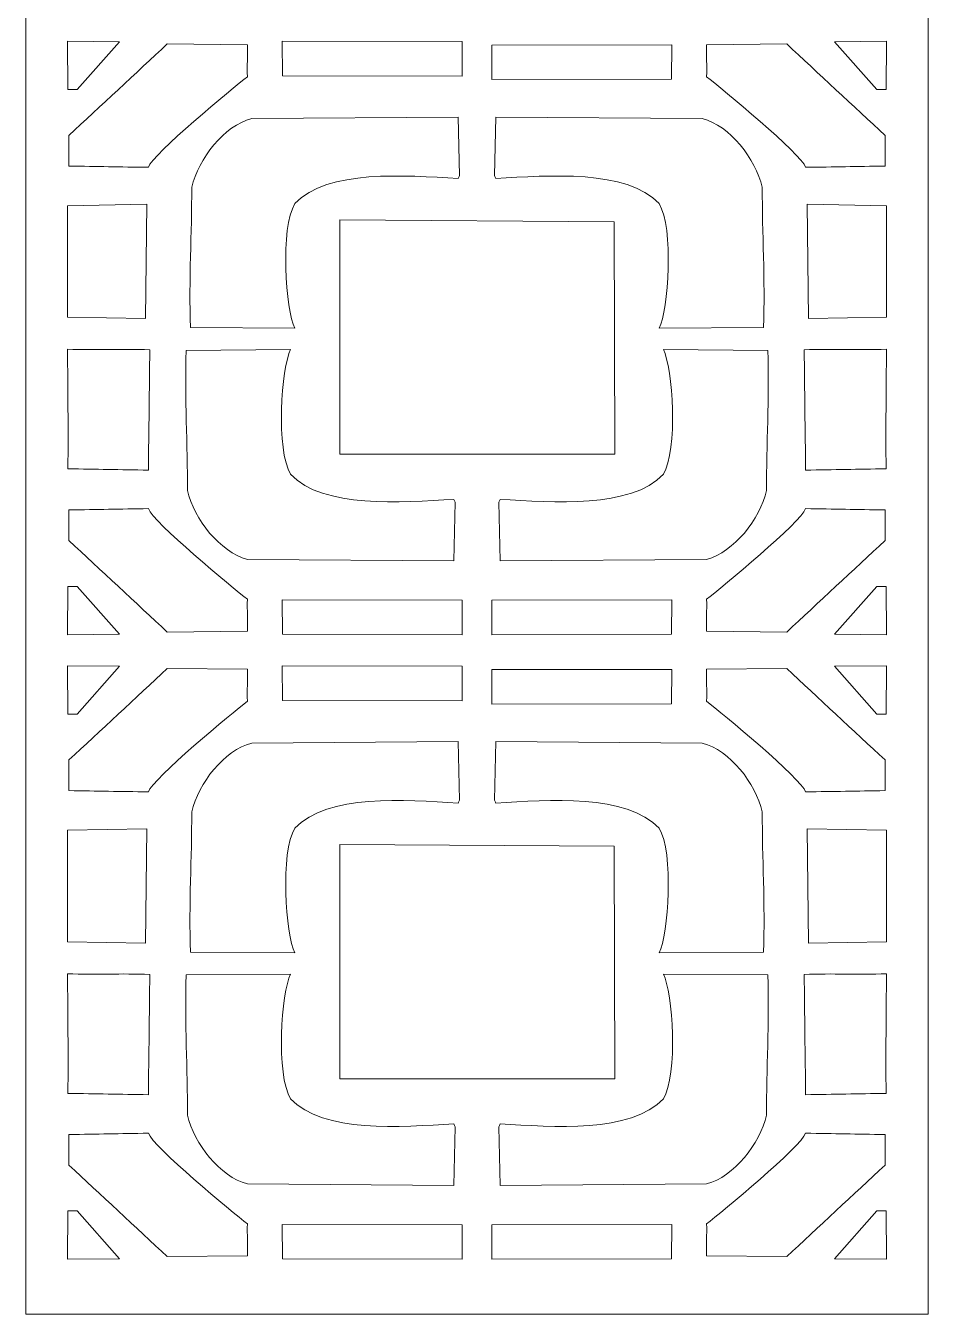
# Model space of a CAD drawing. Header units: centimetres. Extents: x -27.5 to -15.4, y -2.8 to 9.5.
# Drawn here: x -21.12 to -15.44, y -2.8 to 5.3 of the extents above; entities that cross this region are included whole.
import ezdxf

# ---------------------------------------------------------------- set-up
doc = ezdxf.new("R2010")
doc.units = ezdxf.units.CM
doc.header["$MEASUREMENT"] = 0
doc.layers.add('layer 1', color=7, linetype='Continuous')

msp = doc.modelspace()

# ---------------------------------------------------------------- linework, layer by layer
at = {"layer": 'layer 1', "color": 250, "lineweight": 9}
for points, knots in [([(-21.11943, 9.49999), (-21.11943, 9.49999), (-15.44371, 9.49999), (-15.44371, 9.49999), (-15.44371, 9.49999), (-15.44371, 9.49999), (-15.44371, -2.80267), (-15.44371, -2.80267), (-15.44371, -2.80267), (-15.44371, -2.80267), (-21.11943, -2.80267), (-21.11943, -2.80267), (-21.11943, -2.80267), (-21.11943, -2.80267), (-21.11943, 9.49999), (-21.11943, 9.49999)], [0, 0, 0, 0, 0.2, 0.2, 0.2, 0.2, 0.4, 0.4, 0.4, 0.4, 0.6, 0.6, 0.6, 0.6, 1, 1, 1, 1]), ([(-20.85648, 5.20354), (-20.85648, 5.20354), (-20.85563, 4.89976), (-20.85563, 4.89976), (-20.85563, 4.89976), (-20.84686, 4.89976), (-20.80493, 4.89976), (-20.79616, 4.89976), (-20.79616, 4.89976), (-20.79616, 4.89976), (-20.52929, 5.20116), (-20.52929, 5.20116), (-20.52929, 5.20116), (-20.52929, 5.20116), (-20.85648, 5.20354), (-20.85648, 5.20354)], [0, 0, 0, 0, 0.2, 0.2, 0.2, 0.2, 0.4, 0.4, 0.4, 0.4, 0.6, 0.6, 0.6, 0.6, 1, 1, 1, 1]), ([(-19.7254, 5.1822), (-19.7254, 5.1822), (-20.22965, 5.18676), (-20.22965, 5.18676), (-20.22965, 5.18676), (-20.42261, 5.00839), (-20.65529, 4.79035), (-20.84827, 4.612), (-20.84827, 4.612), (-20.84827, 4.54768), (-20.84827, 4.48333), (-20.84827, 4.41899), (-20.84827, 4.41899), (-20.667, 4.41609), (-20.52981, 4.41385), (-20.34854, 4.41095), (-20.34854, 4.41095), (-20.32265, 4.49242), (-19.81719, 4.91085), (-19.72585, 4.98084), (-19.72585, 4.98084), (-19.72875, 5.05104), (-19.72247, 5.11202), (-19.7254, 5.1822)], [0, 0, 0, 0, 0.1428571, 0.1428571, 0.1428571, 0.1428571, 0.2857143, 0.2857143, 0.2857143, 0.2857143, 0.4285714, 0.4285714, 0.4285714, 0.4285714, 0.5714286, 0.5714286, 0.5714286, 0.5714286, 0.7142857, 0.7142857, 0.7142857, 0.7142857, 1, 1, 1, 1]), ([(-19.50733, 5.20355), (-19.50733, 5.20355), (-19.50381, 4.98691), (-19.50381, 4.98691), (-19.50381, 4.98691), (-19.50381, 4.98691), (-18.37447, 4.98461), (-18.37447, 4.98461), (-18.37447, 4.98461), (-18.37447, 4.98461), (-18.37447, 5.2016), (-18.37447, 5.2016), (-18.37447, 5.2016), (-18.37447, 5.2016), (-19.50733, 5.20355), (-19.50733, 5.20355)], [0, 0, 0, 0, 0.2, 0.2, 0.2, 0.2, 0.4, 0.4, 0.4, 0.4, 0.6, 0.6, 0.6, 0.6, 1, 1, 1, 1]), ([(-16.83775, 5.1822), (-16.83775, 5.1822), (-16.3335, 5.18676), (-16.3335, 5.18676), (-16.3335, 5.18676), (-16.14053, 5.00839), (-15.90786, 4.79035), (-15.71488, 4.612), (-15.71488, 4.612), (-15.71488, 4.54768), (-15.71488, 4.48333), (-15.71488, 4.41899), (-15.71488, 4.41899), (-15.89615, 4.41609), (-16.03334, 4.41385), (-16.21461, 4.41095), (-16.21461, 4.41095), (-16.2405, 4.49242), (-16.74595, 4.91085), (-16.83729, 4.98084), (-16.83729, 4.98084), (-16.83439, 5.05104), (-16.84067, 5.11202), (-16.83775, 5.1822)], [0, 0, 0, 0, 0.1428571, 0.1428571, 0.1428571, 0.1428571, 0.2857143, 0.2857143, 0.2857143, 0.2857143, 0.4285714, 0.4285714, 0.4285714, 0.4285714, 0.5714286, 0.5714286, 0.5714286, 0.5714286, 0.7142857, 0.7142857, 0.7142857, 0.7142857, 1, 1, 1, 1]), ([(-15.70667, 5.20354), (-15.70667, 5.20354), (-15.70752, 4.89976), (-15.70752, 4.89976), (-15.70752, 4.89976), (-15.71628, 4.89976), (-15.75821, 4.89976), (-15.76698, 4.89976), (-15.76698, 4.89976), (-15.76698, 4.89976), (-16.03385, 5.20116), (-16.03385, 5.20116), (-16.03385, 5.20116), (-16.03385, 5.20116), (-15.70667, 5.20354), (-15.70667, 5.20354)], [0, 0, 0, 0, 0.2, 0.2, 0.2, 0.2, 0.4, 0.4, 0.4, 0.4, 0.6, 0.6, 0.6, 0.6, 1, 1, 1, 1]), ([(-17.05581, 5.18183), (-17.05581, 5.18183), (-17.05933, 4.96519), (-17.05933, 4.96519), (-17.05933, 4.96519), (-17.05933, 4.96519), (-18.18867, 4.96289), (-18.18867, 4.96289), (-18.18867, 4.96289), (-18.18867, 4.96289), (-18.18867, 5.17988), (-18.18867, 5.17988), (-18.18867, 5.17988), (-18.18867, 5.17988), (-17.05581, 5.18183), (-17.05581, 5.18183)], [0, 0, 0, 0, 0.2, 0.2, 0.2, 0.2, 0.4, 0.4, 0.4, 0.4, 0.6, 0.6, 0.6, 0.6, 1, 1, 1, 1]), ([(-20.08327, 3.40376), (-20.09496, 3.702), (-20.07477, 3.99859), (-20.07575, 4.28522), (-20.07575, 4.28522), (-20.0344, 4.4669), (-19.87128, 4.67212), (-19.69867, 4.71821), (-19.69867, 4.71821), (-19.69867, 4.71821), (-18.40037, 4.72698), (-18.40037, 4.72698), (-18.40037, 4.72698), (-18.40037, 4.72698), (-18.3916, 4.35853), (-18.3916, 4.35853), (-18.3916, 4.35853), (-18.39453, 4.3527), (-18.39745, 4.34684), (-18.40037, 4.34099), (-18.40037, 4.34099), (-18.73195, 4.3589), (-19.22157, 4.40031), (-19.42674, 4.1831), (-19.42674, 4.1831), (-19.52045, 4.03372), (-19.4854, 3.50874), (-19.42674, 3.3992), (-19.42674, 3.3992), (-19.42674, 3.3992), (-20.08327, 3.40376), (-20.08327, 3.40376)], [0, 0, 0, 0, 0.1111111, 0.1111111, 0.1111111, 0.1111111, 0.2222222, 0.2222222, 0.2222222, 0.2222222, 0.3333333, 0.3333333, 0.3333333, 0.3333333, 0.4444444, 0.4444444, 0.4444444, 0.4444444, 0.5555556, 0.5555556, 0.5555556, 0.5555556, 0.6666667, 0.6666667, 0.6666667, 0.6666667, 0.7777778, 0.7777778, 0.7777778, 0.7777778, 1, 1, 1, 1]), ([(-16.47987, 3.40376), (-16.46818, 3.702), (-16.48837, 3.99859), (-16.4874, 4.28522), (-16.4874, 4.28522), (-16.52875, 4.4669), (-16.69186, 4.67212), (-16.86447, 4.71821), (-16.86447, 4.71821), (-16.86447, 4.71821), (-18.16277, 4.72698), (-18.16277, 4.72698), (-18.16277, 4.72698), (-18.16277, 4.72698), (-18.17154, 4.35853), (-18.17154, 4.35853), (-18.17154, 4.35853), (-18.16862, 4.3527), (-18.1657, 4.34684), (-18.16277, 4.34099), (-18.16277, 4.34099), (-17.83119, 4.3589), (-17.34157, 4.40031), (-17.1364, 4.1831), (-17.1364, 4.1831), (-17.0427, 4.03372), (-17.07775, 3.50874), (-17.1364, 3.3992), (-17.1364, 3.3992), (-17.1364, 3.3992), (-16.47987, 3.40376), (-16.47987, 3.40376)], [0, 0, 0, 0, 0.1111111, 0.1111111, 0.1111111, 0.1111111, 0.2222222, 0.2222222, 0.2222222, 0.2222222, 0.3333333, 0.3333333, 0.3333333, 0.3333333, 0.4444444, 0.4444444, 0.4444444, 0.4444444, 0.5555556, 0.5555556, 0.5555556, 0.5555556, 0.6666667, 0.6666667, 0.6666667, 0.6666667, 0.7777778, 0.7777778, 0.7777778, 0.7777778, 1, 1, 1, 1]), ([(-20.36603, 3.45977), (-20.36603, 3.45977), (-20.35726, 4.1791), (-20.35726, 4.1791), (-20.35726, 4.1791), (-20.35726, 4.1791), (-20.85668, 4.1693), (-20.85668, 4.1693), (-20.85668, 4.1693), (-20.85668, 4.1693), (-20.85741, 3.46835), (-20.85741, 3.46835), (-20.85741, 3.46835), (-20.85741, 3.46835), (-20.36603, 3.45977), (-20.36603, 3.45977)], [0, 0, 0, 0, 0.2, 0.2, 0.2, 0.2, 0.4, 0.4, 0.4, 0.4, 0.6, 0.6, 0.6, 0.6, 1, 1, 1, 1]), ([(-16.19712, 3.45977), (-16.19712, 3.45977), (-16.20588, 4.1791), (-16.20588, 4.1791), (-16.20588, 4.1791), (-16.20588, 4.1791), (-15.70646, 4.1693), (-15.70646, 4.1693), (-15.70646, 4.1693), (-15.70646, 4.1693), (-15.70573, 3.46835), (-15.70573, 3.46835), (-15.70573, 3.46835), (-15.70573, 3.46835), (-16.19712, 3.45977), (-16.19712, 3.45977)], [0, 0, 0, 0, 0.2, 0.2, 0.2, 0.2, 0.4, 0.4, 0.4, 0.4, 0.6, 0.6, 0.6, 0.6, 1, 1, 1, 1]), ([(-19.14495, 4.08018), (-19.14495, 4.08018), (-19.14514, 2.60715), (-19.14514, 2.60715), (-19.14514, 2.60715), (-19.14514, 2.60715), (-17.41548, 2.60686), (-17.41548, 2.60686), (-17.41548, 2.60686), (-17.41548, 2.60686), (-17.41878, 4.06892), (-17.41878, 4.06892), (-17.41878, 4.06892), (-17.41878, 4.06892), (-19.14495, 4.08018), (-19.14495, 4.08018)], [0, 0, 0, 0, 0.2, 0.2, 0.2, 0.2, 0.4, 0.4, 0.4, 0.4, 0.6, 0.6, 0.6, 0.6, 1, 1, 1, 1]), ([(-20.85612, 3.26714), (-20.85718, 3.01573), (-20.84941, 2.76629), (-20.85525, 2.51483), (-20.85525, 2.51483), (-20.67398, 2.51191), (-20.52952, 2.50955), (-20.34825, 2.50663), (-20.34825, 2.50663), (-20.34532, 2.75516), (-20.3424, 3.01484), (-20.33948, 3.26337), (-20.33948, 3.26337), (-20.51783, 3.26921), (-20.67775, 3.2613), (-20.85612, 3.26714)], [0, 0, 0, 0, 0.2, 0.2, 0.2, 0.2, 0.4, 0.4, 0.4, 0.4, 0.6, 0.6, 0.6, 0.6, 1, 1, 1, 1]), ([(-20.11, 3.25964), (-20.12169, 2.96141), (-20.1015, 2.66481), (-20.10247, 2.37819), (-20.10247, 2.37819), (-20.06112, 2.1965), (-19.89801, 1.99129), (-19.7254, 1.94519), (-19.7254, 1.94519), (-19.7254, 1.94519), (-18.4271, 1.93642), (-18.4271, 1.93642), (-18.4271, 1.93642), (-18.4271, 1.93642), (-18.41833, 2.30488), (-18.41833, 2.30488), (-18.41833, 2.30488), (-18.42125, 2.3107), (-18.42417, 2.31657), (-18.4271, 2.32241), (-18.4271, 2.32241), (-18.75868, 2.3045), (-19.2483, 2.26309), (-19.45347, 2.4803), (-19.45347, 2.4803), (-19.54717, 2.62968), (-19.51212, 3.15466), (-19.45347, 3.2642), (-19.45347, 3.2642), (-19.45347, 3.2642), (-20.11, 3.25964), (-20.11, 3.25964)], [0, 0, 0, 0, 0.1111111, 0.1111111, 0.1111111, 0.1111111, 0.2222222, 0.2222222, 0.2222222, 0.2222222, 0.3333333, 0.3333333, 0.3333333, 0.3333333, 0.4444444, 0.4444444, 0.4444444, 0.4444444, 0.5555556, 0.5555556, 0.5555556, 0.5555556, 0.6666667, 0.6666667, 0.6666667, 0.6666667, 0.7777778, 0.7777778, 0.7777778, 0.7777778, 1, 1, 1, 1]), ([(-16.45315, 3.25964), (-16.44146, 2.96141), (-16.46165, 2.66481), (-16.46067, 2.37819), (-16.46067, 2.37819), (-16.50202, 2.1965), (-16.66514, 1.99129), (-16.83775, 1.94519), (-16.83775, 1.94519), (-16.83775, 1.94519), (-18.13605, 1.93642), (-18.13605, 1.93642), (-18.13605, 1.93642), (-18.13605, 1.93642), (-18.14482, 2.30488), (-18.14482, 2.30488), (-18.14482, 2.30488), (-18.14189, 2.3107), (-18.13897, 2.31657), (-18.13605, 2.32241), (-18.13605, 2.32241), (-17.80447, 2.3045), (-17.31485, 2.26309), (-17.10968, 2.4803), (-17.10968, 2.4803), (-17.01597, 2.62968), (-17.05102, 3.15466), (-17.10968, 3.2642), (-17.10968, 3.2642), (-17.10968, 3.2642), (-16.45315, 3.25964), (-16.45315, 3.25964)], [0, 0, 0, 0, 0.1111111, 0.1111111, 0.1111111, 0.1111111, 0.2222222, 0.2222222, 0.2222222, 0.2222222, 0.3333333, 0.3333333, 0.3333333, 0.3333333, 0.4444444, 0.4444444, 0.4444444, 0.4444444, 0.5555556, 0.5555556, 0.5555556, 0.5555556, 0.6666667, 0.6666667, 0.6666667, 0.6666667, 0.7777778, 0.7777778, 0.7777778, 0.7777778, 1, 1, 1, 1]), ([(-15.70702, 3.26714), (-15.70596, 3.01573), (-15.71374, 2.76629), (-15.70789, 2.51483), (-15.70789, 2.51483), (-15.88916, 2.51191), (-16.03363, 2.50955), (-16.2149, 2.50663), (-16.2149, 2.50663), (-16.21782, 2.75516), (-16.22074, 3.01484), (-16.22367, 3.26337), (-16.22367, 3.26337), (-16.04532, 3.26921), (-15.88539, 3.2613), (-15.70702, 3.26714)], [0, 0, 0, 0, 0.2, 0.2, 0.2, 0.2, 0.4, 0.4, 0.4, 0.4, 0.6, 0.6, 0.6, 0.6, 1, 1, 1, 1]), ([(-19.72516, 1.49282), (-19.72516, 1.49282), (-20.22941, 1.48826), (-20.22941, 1.48826), (-20.22941, 1.48826), (-20.42237, 1.66663), (-20.65505, 1.88467), (-20.84803, 2.06303), (-20.84803, 2.06303), (-20.84803, 2.12734), (-20.84803, 2.1917), (-20.84803, 2.25603), (-20.84803, 2.25603), (-20.66676, 2.25893), (-20.52957, 2.26117), (-20.34829, 2.26407), (-20.34829, 2.26407), (-20.32241, 2.1826), (-19.81695, 1.76417), (-19.72561, 1.69418), (-19.72561, 1.69418), (-19.72851, 1.62398), (-19.72223, 1.563), (-19.72516, 1.49282)], [0, 0, 0, 0, 0.1428571, 0.1428571, 0.1428571, 0.1428571, 0.2857143, 0.2857143, 0.2857143, 0.2857143, 0.4285714, 0.4285714, 0.4285714, 0.4285714, 0.5714286, 0.5714286, 0.5714286, 0.5714286, 0.7142857, 0.7142857, 0.7142857, 0.7142857, 1, 1, 1, 1]), ([(-16.83799, 1.49282), (-16.83799, 1.49282), (-16.33374, 1.48826), (-16.33374, 1.48826), (-16.33374, 1.48826), (-16.14077, 1.66663), (-15.9081, 1.88467), (-15.71512, 2.06303), (-15.71512, 2.06303), (-15.71512, 2.12734), (-15.71512, 2.1917), (-15.71512, 2.25603), (-15.71512, 2.25603), (-15.89639, 2.25893), (-16.03358, 2.26117), (-16.21485, 2.26407), (-16.21485, 2.26407), (-16.24074, 2.1826), (-16.74619, 1.76417), (-16.83753, 1.69418), (-16.83753, 1.69418), (-16.83463, 1.62398), (-16.84091, 1.563), (-16.83799, 1.49282)], [0, 0, 0, 0, 0.1428571, 0.1428571, 0.1428571, 0.1428571, 0.2857143, 0.2857143, 0.2857143, 0.2857143, 0.4285714, 0.4285714, 0.4285714, 0.4285714, 0.5714286, 0.5714286, 0.5714286, 0.5714286, 0.7142857, 0.7142857, 0.7142857, 0.7142857, 1, 1, 1, 1]), ([(-20.85624, 1.47148), (-20.85624, 1.47148), (-20.85539, 1.77526), (-20.85539, 1.77526), (-20.85539, 1.77526), (-20.84662, 1.77526), (-20.80469, 1.77526), (-20.79592, 1.77526), (-20.79592, 1.77526), (-20.79592, 1.77526), (-20.52905, 1.47386), (-20.52905, 1.47386), (-20.52905, 1.47386), (-20.52905, 1.47386), (-20.85624, 1.47148), (-20.85624, 1.47148)], [0, 0, 0, 0, 0.2, 0.2, 0.2, 0.2, 0.4, 0.4, 0.4, 0.4, 0.6, 0.6, 0.6, 0.6, 1, 1, 1, 1]), ([(-15.70691, 1.47148), (-15.70691, 1.47148), (-15.70776, 1.77526), (-15.70776, 1.77526), (-15.70776, 1.77526), (-15.71653, 1.77526), (-15.75845, 1.77526), (-15.76722, 1.77526), (-15.76722, 1.77526), (-15.76722, 1.77526), (-16.03409, 1.47386), (-16.03409, 1.47386), (-16.03409, 1.47386), (-16.03409, 1.47386), (-15.70691, 1.47148), (-15.70691, 1.47148)], [0, 0, 0, 0, 0.2, 0.2, 0.2, 0.2, 0.4, 0.4, 0.4, 0.4, 0.6, 0.6, 0.6, 0.6, 1, 1, 1, 1]), ([(-19.50733, 1.6904), (-19.50733, 1.6904), (-19.50381, 1.47377), (-19.50381, 1.47377), (-19.50381, 1.47377), (-19.50381, 1.47377), (-18.37447, 1.47147), (-18.37447, 1.47147), (-18.37447, 1.47147), (-18.37447, 1.47147), (-18.37447, 1.68845), (-18.37447, 1.68845), (-18.37447, 1.68845), (-18.37447, 1.68845), (-19.50733, 1.6904), (-19.50733, 1.6904)], [0, 0, 0, 0, 0.2, 0.2, 0.2, 0.2, 0.4, 0.4, 0.4, 0.4, 0.6, 0.6, 0.6, 0.6, 1, 1, 1, 1]), ([(-17.05581, 1.6904), (-17.05581, 1.6904), (-17.05933, 1.47377), (-17.05933, 1.47377), (-17.05933, 1.47377), (-17.05933, 1.47377), (-18.18867, 1.47147), (-18.18867, 1.47147), (-18.18867, 1.47147), (-18.18867, 1.47147), (-18.18867, 1.68845), (-18.18867, 1.68845), (-18.18867, 1.68845), (-18.18867, 1.68845), (-17.05581, 1.6904), (-17.05581, 1.6904)], [0, 0, 0, 0, 0.2, 0.2, 0.2, 0.2, 0.4, 0.4, 0.4, 0.4, 0.6, 0.6, 0.6, 0.6, 1, 1, 1, 1]), ([(-20.85648, 1.27517), (-20.85648, 1.27517), (-20.85563, 0.97138), (-20.85563, 0.97138), (-20.85563, 0.97138), (-20.84686, 0.97138), (-20.80493, 0.97138), (-20.79616, 0.97138), (-20.79616, 0.97138), (-20.79616, 0.97138), (-20.52929, 1.27279), (-20.52929, 1.27279), (-20.52929, 1.27279), (-20.52929, 1.27279), (-20.85648, 1.27517), (-20.85648, 1.27517)], [0, 0, 0, 0, 0.2, 0.2, 0.2, 0.2, 0.4, 0.4, 0.4, 0.4, 0.6, 0.6, 0.6, 0.6, 1, 1, 1, 1]), ([(-19.7254, 1.25383), (-19.7254, 1.25383), (-20.22965, 1.25839), (-20.22965, 1.25839), (-20.22965, 1.25839), (-20.42261, 1.08002), (-20.65529, 0.86197), (-20.84827, 0.68362), (-20.84827, 0.68362), (-20.84827, 0.61931), (-20.84827, 0.55495), (-20.84827, 0.49062), (-20.84827, 0.49062), (-20.667, 0.48772), (-20.52981, 0.48548), (-20.34854, 0.48258), (-20.34854, 0.48258), (-20.32265, 0.56405), (-19.81719, 0.98248), (-19.72585, 1.05247), (-19.72585, 1.05247), (-19.72875, 1.12267), (-19.72247, 1.18365), (-19.7254, 1.25383)], [0, 0, 0, 0, 0.1428571, 0.1428571, 0.1428571, 0.1428571, 0.2857143, 0.2857143, 0.2857143, 0.2857143, 0.4285714, 0.4285714, 0.4285714, 0.4285714, 0.5714286, 0.5714286, 0.5714286, 0.5714286, 0.7142857, 0.7142857, 0.7142857, 0.7142857, 1, 1, 1, 1]), ([(-19.50733, 1.27518), (-19.50733, 1.27518), (-19.50381, 1.05854), (-19.50381, 1.05854), (-19.50381, 1.05854), (-19.50381, 1.05854), (-18.37447, 1.05624), (-18.37447, 1.05624), (-18.37447, 1.05624), (-18.37447, 1.05624), (-18.37447, 1.27323), (-18.37447, 1.27323), (-18.37447, 1.27323), (-18.37447, 1.27323), (-19.50733, 1.27518), (-19.50733, 1.27518)], [0, 0, 0, 0, 0.2, 0.2, 0.2, 0.2, 0.4, 0.4, 0.4, 0.4, 0.6, 0.6, 0.6, 0.6, 1, 1, 1, 1]), ([(-17.05581, 1.25346), (-17.05581, 1.25346), (-17.05933, 1.03682), (-17.05933, 1.03682), (-17.05933, 1.03682), (-17.05933, 1.03682), (-18.18867, 1.03452), (-18.18867, 1.03452), (-18.18867, 1.03452), (-18.18867, 1.03452), (-18.18867, 1.25151), (-18.18867, 1.25151), (-18.18867, 1.25151), (-18.18867, 1.25151), (-17.05581, 1.25346), (-17.05581, 1.25346)], [0, 0, 0, 0, 0.2, 0.2, 0.2, 0.2, 0.4, 0.4, 0.4, 0.4, 0.6, 0.6, 0.6, 0.6, 1, 1, 1, 1]), ([(-16.83775, 1.25383), (-16.83775, 1.25383), (-16.3335, 1.25839), (-16.3335, 1.25839), (-16.3335, 1.25839), (-16.14053, 1.08002), (-15.90786, 0.86197), (-15.71488, 0.68362), (-15.71488, 0.68362), (-15.71488, 0.61931), (-15.71488, 0.55495), (-15.71488, 0.49062), (-15.71488, 0.49062), (-15.89615, 0.48772), (-16.03334, 0.48548), (-16.21461, 0.48258), (-16.21461, 0.48258), (-16.2405, 0.56405), (-16.74595, 0.98248), (-16.83729, 1.05247), (-16.83729, 1.05247), (-16.83439, 1.12267), (-16.84067, 1.18365), (-16.83775, 1.25383)], [0, 0, 0, 0, 0.1428571, 0.1428571, 0.1428571, 0.1428571, 0.2857143, 0.2857143, 0.2857143, 0.2857143, 0.4285714, 0.4285714, 0.4285714, 0.4285714, 0.5714286, 0.5714286, 0.5714286, 0.5714286, 0.7142857, 0.7142857, 0.7142857, 0.7142857, 1, 1, 1, 1]), ([(-15.70667, 1.27517), (-15.70667, 1.27517), (-15.70752, 0.97138), (-15.70752, 0.97138), (-15.70752, 0.97138), (-15.71628, 0.97138), (-15.75821, 0.97138), (-15.76698, 0.97138), (-15.76698, 0.97138), (-15.76698, 0.97138), (-16.03385, 1.27279), (-16.03385, 1.27279), (-16.03385, 1.27279), (-16.03385, 1.27279), (-15.70667, 1.27517), (-15.70667, 1.27517)], [0, 0, 0, 0, 0.2, 0.2, 0.2, 0.2, 0.4, 0.4, 0.4, 0.4, 0.6, 0.6, 0.6, 0.6, 1, 1, 1, 1]), ([(-20.08327, -0.52461), (-20.09496, -0.22637), (-20.07477, 0.07022), (-20.07575, 0.35685), (-20.07575, 0.35685), (-20.0344, 0.53853), (-19.87128, 0.74375), (-19.69867, 0.78984), (-19.69867, 0.78984), (-19.69867, 0.78984), (-18.40037, 0.79861), (-18.40037, 0.79861), (-18.40037, 0.79861), (-18.40037, 0.79861), (-18.3916, 0.43016), (-18.3916, 0.43016), (-18.3916, 0.43016), (-18.39453, 0.42433), (-18.39745, 0.41847), (-18.40037, 0.41262), (-18.40037, 0.41262), (-18.73195, 0.43053), (-19.22157, 0.47194), (-19.42674, 0.25473), (-19.42674, 0.25473), (-19.52045, 0.10535), (-19.4854, -0.41963), (-19.42674, -0.52917), (-19.42674, -0.52917), (-19.42674, -0.52917), (-20.08327, -0.52461), (-20.08327, -0.52461)], [0, 0, 0, 0, 0.1111111, 0.1111111, 0.1111111, 0.1111111, 0.2222222, 0.2222222, 0.2222222, 0.2222222, 0.3333333, 0.3333333, 0.3333333, 0.3333333, 0.4444444, 0.4444444, 0.4444444, 0.4444444, 0.5555556, 0.5555556, 0.5555556, 0.5555556, 0.6666667, 0.6666667, 0.6666667, 0.6666667, 0.7777778, 0.7777778, 0.7777778, 0.7777778, 1, 1, 1, 1]), ([(-16.47987, -0.52461), (-16.46818, -0.22637), (-16.48837, 0.07022), (-16.4874, 0.35685), (-16.4874, 0.35685), (-16.52875, 0.53853), (-16.69186, 0.74375), (-16.86447, 0.78984), (-16.86447, 0.78984), (-16.86447, 0.78984), (-18.16277, 0.79861), (-18.16277, 0.79861), (-18.16277, 0.79861), (-18.16277, 0.79861), (-18.17154, 0.43016), (-18.17154, 0.43016), (-18.17154, 0.43016), (-18.16862, 0.42433), (-18.1657, 0.41847), (-18.16277, 0.41262), (-18.16277, 0.41262), (-17.83119, 0.43053), (-17.34157, 0.47194), (-17.1364, 0.25473), (-17.1364, 0.25473), (-17.0427, 0.10535), (-17.07775, -0.41963), (-17.1364, -0.52917), (-17.1364, -0.52917), (-17.1364, -0.52917), (-16.47987, -0.52461), (-16.47987, -0.52461)], [0, 0, 0, 0, 0.1111111, 0.1111111, 0.1111111, 0.1111111, 0.2222222, 0.2222222, 0.2222222, 0.2222222, 0.3333333, 0.3333333, 0.3333333, 0.3333333, 0.4444444, 0.4444444, 0.4444444, 0.4444444, 0.5555556, 0.5555556, 0.5555556, 0.5555556, 0.6666667, 0.6666667, 0.6666667, 0.6666667, 0.7777778, 0.7777778, 0.7777778, 0.7777778, 1, 1, 1, 1]), ([(-20.36603, -0.4686), (-20.36603, -0.4686), (-20.35726, 0.25073), (-20.35726, 0.25073), (-20.35726, 0.25073), (-20.35726, 0.25073), (-20.85668, 0.24093), (-20.85668, 0.24093), (-20.85668, 0.24093), (-20.85668, 0.24093), (-20.85741, -0.46002), (-20.85741, -0.46002), (-20.85741, -0.46002), (-20.85741, -0.46002), (-20.36603, -0.4686), (-20.36603, -0.4686)], [0, 0, 0, 0, 0.2, 0.2, 0.2, 0.2, 0.4, 0.4, 0.4, 0.4, 0.6, 0.6, 0.6, 0.6, 1, 1, 1, 1]), ([(-16.19712, -0.4686), (-16.19712, -0.4686), (-16.20588, 0.25073), (-16.20588, 0.25073), (-16.20588, 0.25073), (-16.20588, 0.25073), (-15.70646, 0.24093), (-15.70646, 0.24093), (-15.70646, 0.24093), (-15.70646, 0.24093), (-15.70573, -0.46002), (-15.70573, -0.46002), (-15.70573, -0.46002), (-15.70573, -0.46002), (-16.19712, -0.4686), (-16.19712, -0.4686)], [0, 0, 0, 0, 0.2, 0.2, 0.2, 0.2, 0.4, 0.4, 0.4, 0.4, 0.6, 0.6, 0.6, 0.6, 1, 1, 1, 1]), ([(-19.14495, 0.15181), (-19.14495, 0.15181), (-19.14514, -1.32122), (-19.14514, -1.32122), (-19.14514, -1.32122), (-19.14514, -1.32122), (-17.41548, -1.32151), (-17.41548, -1.32151), (-17.41548, -1.32151), (-17.41548, -1.32151), (-17.41878, 0.14055), (-17.41878, 0.14055), (-17.41878, 0.14055), (-17.41878, 0.14055), (-19.14495, 0.15181), (-19.14495, 0.15181)], [0, 0, 0, 0, 0.2, 0.2, 0.2, 0.2, 0.4, 0.4, 0.4, 0.4, 0.6, 0.6, 0.6, 0.6, 1, 1, 1, 1]), ([(-20.85612, -0.66123), (-20.85718, -0.91264), (-20.84941, -1.16208), (-20.85525, -1.41354), (-20.85525, -1.41354), (-20.67398, -1.41646), (-20.52952, -1.41882), (-20.34825, -1.42174), (-20.34825, -1.42174), (-20.34532, -1.17321), (-20.3424, -0.91353), (-20.33948, -0.665), (-20.33948, -0.665), (-20.51783, -0.65916), (-20.67775, -0.66707), (-20.85612, -0.66123)], [0, 0, 0, 0, 0.2, 0.2, 0.2, 0.2, 0.4, 0.4, 0.4, 0.4, 0.6, 0.6, 0.6, 0.6, 1, 1, 1, 1]), ([(-20.11, -0.66873), (-20.12169, -0.96697), (-20.1015, -1.26356), (-20.10247, -1.55019), (-20.10247, -1.55019), (-20.06112, -1.73187), (-19.89801, -1.93709), (-19.7254, -1.98318), (-19.7254, -1.98318), (-19.7254, -1.98318), (-18.4271, -1.99195), (-18.4271, -1.99195), (-18.4271, -1.99195), (-18.4271, -1.99195), (-18.41833, -1.62349), (-18.41833, -1.62349), (-18.41833, -1.62349), (-18.42125, -1.61767), (-18.42417, -1.61181), (-18.4271, -1.60596), (-18.4271, -1.60596), (-18.75868, -1.62387), (-19.2483, -1.66528), (-19.45347, -1.44807), (-19.45347, -1.44807), (-19.54717, -1.29869), (-19.51212, -0.77371), (-19.45347, -0.66417), (-19.45347, -0.66417), (-19.45347, -0.66417), (-20.11, -0.66873), (-20.11, -0.66873)], [0, 0, 0, 0, 0.1111111, 0.1111111, 0.1111111, 0.1111111, 0.2222222, 0.2222222, 0.2222222, 0.2222222, 0.3333333, 0.3333333, 0.3333333, 0.3333333, 0.4444444, 0.4444444, 0.4444444, 0.4444444, 0.5555556, 0.5555556, 0.5555556, 0.5555556, 0.6666667, 0.6666667, 0.6666667, 0.6666667, 0.7777778, 0.7777778, 0.7777778, 0.7777778, 1, 1, 1, 1]), ([(-16.45315, -0.66873), (-16.44146, -0.96697), (-16.46165, -1.26356), (-16.46067, -1.55019), (-16.46067, -1.55019), (-16.50202, -1.73187), (-16.66514, -1.93709), (-16.83775, -1.98318), (-16.83775, -1.98318), (-16.83775, -1.98318), (-18.13605, -1.99195), (-18.13605, -1.99195), (-18.13605, -1.99195), (-18.13605, -1.99195), (-18.14482, -1.62349), (-18.14482, -1.62349), (-18.14482, -1.62349), (-18.14189, -1.61767), (-18.13897, -1.61181), (-18.13605, -1.60596), (-18.13605, -1.60596), (-17.80447, -1.62387), (-17.31485, -1.66528), (-17.10968, -1.44807), (-17.10968, -1.44807), (-17.01597, -1.29869), (-17.05102, -0.77371), (-17.10968, -0.66417), (-17.10968, -0.66417), (-17.10968, -0.66417), (-16.45315, -0.66873), (-16.45315, -0.66873)], [0, 0, 0, 0, 0.1111111, 0.1111111, 0.1111111, 0.1111111, 0.2222222, 0.2222222, 0.2222222, 0.2222222, 0.3333333, 0.3333333, 0.3333333, 0.3333333, 0.4444444, 0.4444444, 0.4444444, 0.4444444, 0.5555556, 0.5555556, 0.5555556, 0.5555556, 0.6666667, 0.6666667, 0.6666667, 0.6666667, 0.7777778, 0.7777778, 0.7777778, 0.7777778, 1, 1, 1, 1]), ([(-15.70702, -0.66123), (-15.70596, -0.91264), (-15.71374, -1.16208), (-15.70789, -1.41354), (-15.70789, -1.41354), (-15.88916, -1.41646), (-16.03363, -1.41882), (-16.2149, -1.42174), (-16.2149, -1.42174), (-16.21782, -1.17321), (-16.22074, -0.91353), (-16.22367, -0.665), (-16.22367, -0.665), (-16.04532, -0.65916), (-15.88539, -0.66707), (-15.70702, -0.66123)], [0, 0, 0, 0, 0.2, 0.2, 0.2, 0.2, 0.4, 0.4, 0.4, 0.4, 0.6, 0.6, 0.6, 0.6, 1, 1, 1, 1]), ([(-19.72516, -2.43555), (-19.72516, -2.43555), (-20.22941, -2.44011), (-20.22941, -2.44011), (-20.22941, -2.44011), (-20.42237, -2.26174), (-20.65505, -2.0437), (-20.84803, -1.86535), (-20.84803, -1.86535), (-20.84803, -1.80103), (-20.84803, -1.73668), (-20.84803, -1.67234), (-20.84803, -1.67234), (-20.66676, -1.66944), (-20.52957, -1.6672), (-20.34829, -1.6643), (-20.34829, -1.6643), (-20.32241, -1.74577), (-19.81695, -2.1642), (-19.72561, -2.23419), (-19.72561, -2.23419), (-19.72851, -2.30439), (-19.72223, -2.36537), (-19.72516, -2.43555)], [0, 0, 0, 0, 0.1428571, 0.1428571, 0.1428571, 0.1428571, 0.2857143, 0.2857143, 0.2857143, 0.2857143, 0.4285714, 0.4285714, 0.4285714, 0.4285714, 0.5714286, 0.5714286, 0.5714286, 0.5714286, 0.7142857, 0.7142857, 0.7142857, 0.7142857, 1, 1, 1, 1]), ([(-16.83799, -2.43555), (-16.83799, -2.43555), (-16.33374, -2.44011), (-16.33374, -2.44011), (-16.33374, -2.44011), (-16.14077, -2.26174), (-15.9081, -2.0437), (-15.71512, -1.86535), (-15.71512, -1.86535), (-15.71512, -1.80103), (-15.71512, -1.73668), (-15.71512, -1.67234), (-15.71512, -1.67234), (-15.89639, -1.66944), (-16.03358, -1.6672), (-16.21485, -1.6643), (-16.21485, -1.6643), (-16.24074, -1.74577), (-16.74619, -2.1642), (-16.83753, -2.23419), (-16.83753, -2.23419), (-16.83463, -2.30439), (-16.84091, -2.36537), (-16.83799, -2.43555)], [0, 0, 0, 0, 0.1428571, 0.1428571, 0.1428571, 0.1428571, 0.2857143, 0.2857143, 0.2857143, 0.2857143, 0.4285714, 0.4285714, 0.4285714, 0.4285714, 0.5714286, 0.5714286, 0.5714286, 0.5714286, 0.7142857, 0.7142857, 0.7142857, 0.7142857, 1, 1, 1, 1]), ([(-20.85624, -2.45689), (-20.85624, -2.45689), (-20.85539, -2.15311), (-20.85539, -2.15311), (-20.85539, -2.15311), (-20.84662, -2.15311), (-20.80469, -2.15311), (-20.79592, -2.15311), (-20.79592, -2.15311), (-20.79592, -2.15311), (-20.52905, -2.45451), (-20.52905, -2.45451), (-20.52905, -2.45451), (-20.52905, -2.45451), (-20.85624, -2.45689), (-20.85624, -2.45689)], [0, 0, 0, 0, 0.2, 0.2, 0.2, 0.2, 0.4, 0.4, 0.4, 0.4, 0.6, 0.6, 0.6, 0.6, 1, 1, 1, 1]), ([(-15.70691, -2.45689), (-15.70691, -2.45689), (-15.70776, -2.15311), (-15.70776, -2.15311), (-15.70776, -2.15311), (-15.71653, -2.15311), (-15.75845, -2.15311), (-15.76722, -2.15311), (-15.76722, -2.15311), (-15.76722, -2.15311), (-16.03409, -2.45451), (-16.03409, -2.45451), (-16.03409, -2.45451), (-16.03409, -2.45451), (-15.70691, -2.45689), (-15.70691, -2.45689)], [0, 0, 0, 0, 0.2, 0.2, 0.2, 0.2, 0.4, 0.4, 0.4, 0.4, 0.6, 0.6, 0.6, 0.6, 1, 1, 1, 1]), ([(-19.50733, -2.23797), (-19.50733, -2.23797), (-19.50381, -2.4546), (-19.50381, -2.4546), (-19.50381, -2.4546), (-19.50381, -2.4546), (-18.37447, -2.4569), (-18.37447, -2.4569), (-18.37447, -2.4569), (-18.37447, -2.4569), (-18.37447, -2.23992), (-18.37447, -2.23992), (-18.37447, -2.23992), (-18.37447, -2.23992), (-19.50733, -2.23797), (-19.50733, -2.23797)], [0, 0, 0, 0, 0.2, 0.2, 0.2, 0.2, 0.4, 0.4, 0.4, 0.4, 0.6, 0.6, 0.6, 0.6, 1, 1, 1, 1]), ([(-17.05581, -2.23797), (-17.05581, -2.23797), (-17.05933, -2.4546), (-17.05933, -2.4546), (-17.05933, -2.4546), (-17.05933, -2.4546), (-18.18867, -2.4569), (-18.18867, -2.4569), (-18.18867, -2.4569), (-18.18867, -2.4569), (-18.18867, -2.23992), (-18.18867, -2.23992), (-18.18867, -2.23992), (-18.18867, -2.23992), (-17.05581, -2.23797), (-17.05581, -2.23797)], [0, 0, 0, 0, 0.2, 0.2, 0.2, 0.2, 0.4, 0.4, 0.4, 0.4, 0.6, 0.6, 0.6, 0.6, 1, 1, 1, 1])]:
    msp.add_open_spline(points, degree=3, knots=knots, dxfattribs=at)

doc.saveas('drawing.dxf')
